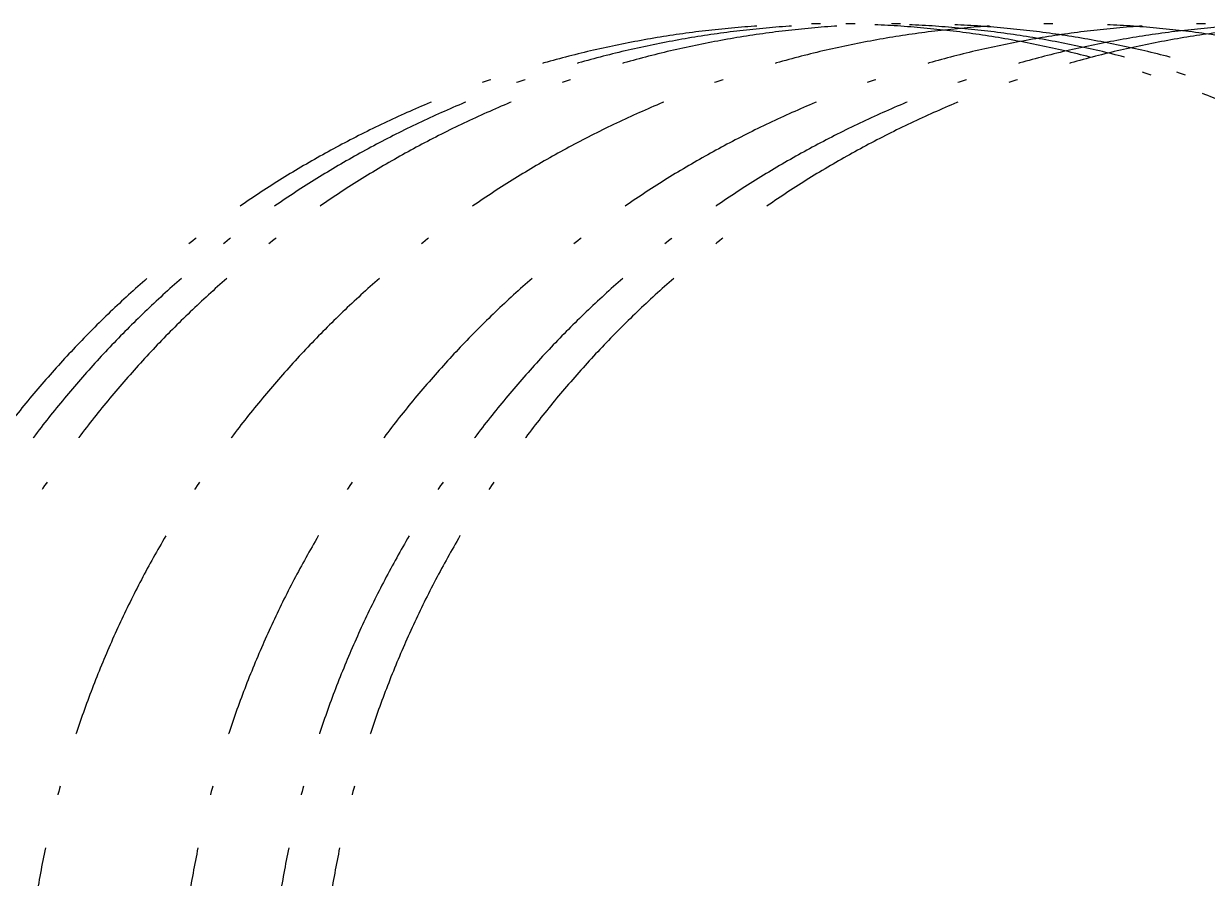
# Model space of a CAD drawing. Header units: millimetres. Extents: x -5652 to 25395, y -6121 to 34812.
# Drawn here: x 2468 to 8984, y 30104 to 34812 of the extents above; entities that cross this region are included whole.
import ezdxf

# ---------------------------------------------------------------- set-up
doc = ezdxf.new("R2010")
doc.units = ezdxf.units.MM
doc.linetypes.add('ACAD_ISO10W100', pattern=[18.5, 12, -3, 0.5, -3])
doc.layers.add('100 noprint', color=1, linetype='Continuous', plot=False)

msp = doc.modelspace()

# ---------------------------------------------------------------- linework, layer by layer
at = {"layer": '100 noprint', "color": 1, "linetype": 'ACAD_ISO10W100', "lineweight": -2, "ltscale": 100, "flags": 128}
for points in [[(12601.2, 16260.1), (12601.2, 29105.1, 1), (1187.8, 29105.1)], [(12791.2, 16260.1), (12791.2, 29105.1, 1), (1377.8, 29105.1)], [(13041.2, 16260.1), (13041.2, 29105.1, 1), (1627.8, 29105.1)], [(13881.2, 16260.1), (13881.2, 29105.1, 1), (2467.8, 29105.1)], [(14721.2, 16260.1), (14721.2, 29105.1, 1), (3307.8, 29105.1)], [(15221.2, 16260.1), (15221.2, 29105.1, 1), (3807.8, 29105.1)], [(15501.2, 16260.1), (15501.2, 29105.1, 1), (4087.8, 29105.1)]]:
    msp.add_lwpolyline(points, format="xyb", dxfattribs=at)

doc.saveas('drawing.dxf')
